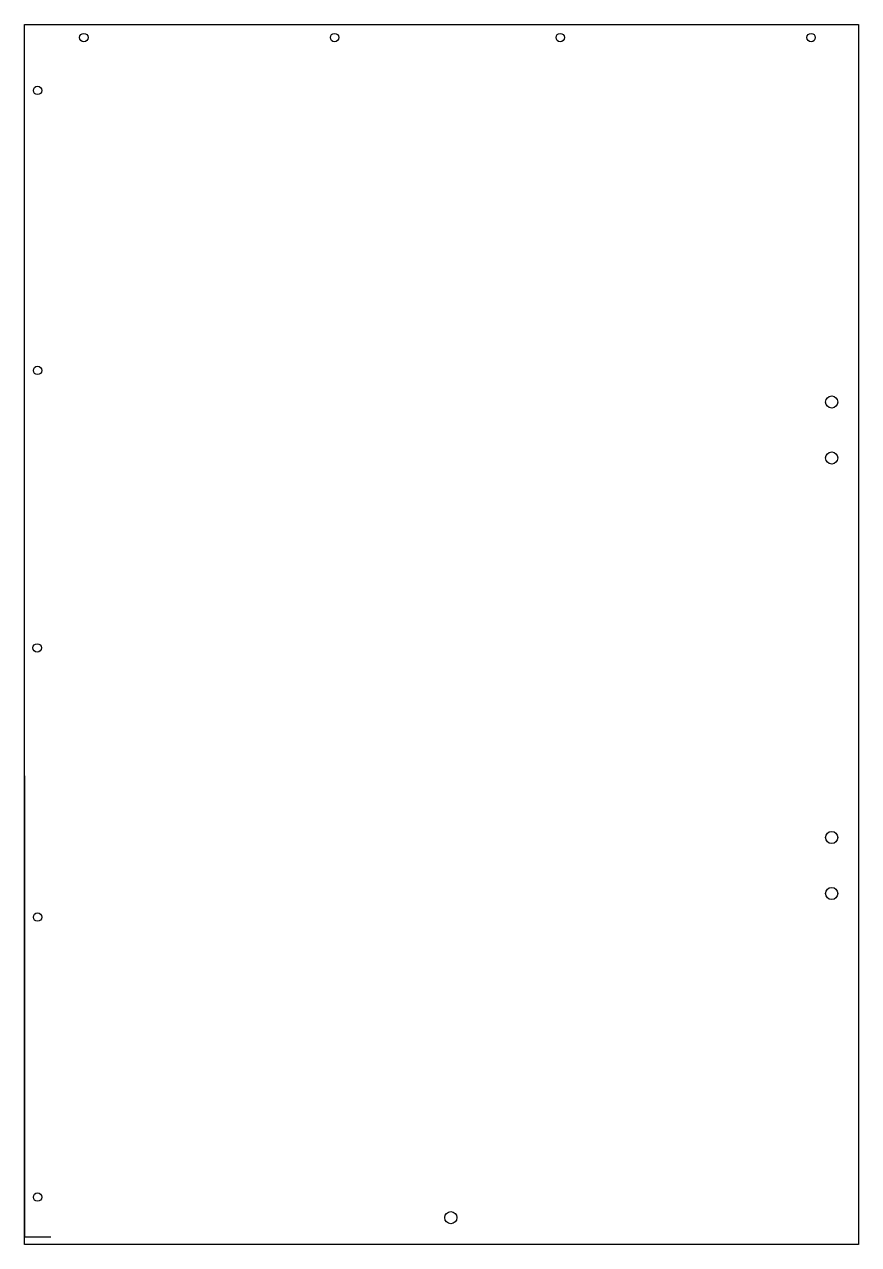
# Model space of a CAD drawing. Header units: millimetres. Extents: x 67 to 383, y 0 to 462.
import ezdxf

# ---------------------------------------------------------------- set-up
doc = ezdxf.new("R2010")
doc.units = ezdxf.units.MM
doc.layers.get('0').update_dxf_attribs({"linetype": 'CONTINUOUS'})

msp = doc.modelspace()

# ---------------------------------------------------------------- linework, layer by layer
for p, q in [((67.25, 177.5), (67.25, 3)), ((67.25, 3), (77.25, 3))]:
    msp.add_line(p, q)
msp.add_lwpolyline([(383.25, 0), (67.25, 0), (67.25, 462), (383.25, 462)], close=True)
for centre, radius in [((89.75, 457), 1.6), ((184.75, 457), 1.6), ((270.25, 457), 1.6), ((365.25, 457), 1.6), ((72.25, 437), 1.6), ((72.25, 331), 1.6), ((373.05, 319.03), 2.3), ((373.05, 297.83), 2.3), ((72.1, 225.9), 1.6), ((373.05, 154.17), 2.3), ((373.05, 132.97), 2.3), ((72.25, 124), 1.6), ((72.25, 18), 1.6), ((228.75, 10.2), 2.3)]:
    msp.add_circle(centre, radius)

doc.saveas('drawing.dxf')
